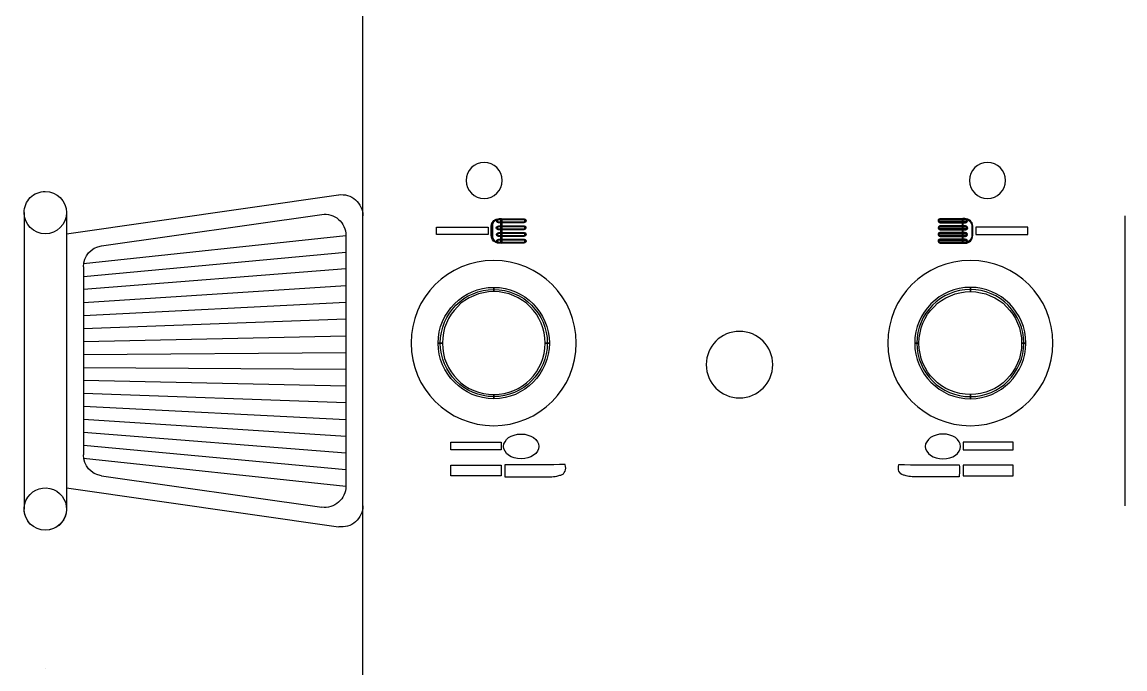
# Model space of a CAD drawing. Header units: millimetres. Extents: x -3817 to 5248, y 289 to 3424.
# Drawn here: x 2127.2 to 2306.2, y 1989.8 to 2094.7 of the extents above; entities that cross this region are included whole.
import ezdxf

# ---------------------------------------------------------------- set-up
doc = ezdxf.new("R2010")
doc.units = ezdxf.units.MM
doc.layers.add('AMENAGEMENT', color=8, linetype='Continuous', lineweight=9)
doc.layers.add('Mobilier', color=8, linetype='Continuous', lineweight=25)

# ---------------------------------------------------------------- blocks, each defined once
blk = doc.blocks.new('salle à manger_01')
at = {"layer": 'Mobilier'}
for p, q in [((17.57, 45.52), (-16.67, 45.52)), ((-97.39, -44.48), (100.45, -44.48)), ((-16.67, -44.48), (17.57, -44.48)), ((-11.04, -77.45), (-14.36, -46.48)), ((15.26, -46.48), (-14.36, -46.48)), ((-9.5, -77.48), (-12.39, -46.48)), ((-7.97, -77.48), (-10.41, -46.48)), ((-6.44, -77.48), (-8.44, -46.48)), ((-4.91, -77.48), (-6.46, -46.48)), ((-3.38, -77.48), (-4.49, -46.48)), ((-1.85, -77.48), (-2.51, -46.48)), ((-0.32, -77.48), (-0.54, -46.48)), ((1.21, -77.48), (1.44, -46.48)), ((2.75, -77.48), (3.41, -46.48)), ((4.28, -77.48), (5.39, -46.48)), ((5.81, -77.48), (7.36, -46.48)), ((7.34, -77.48), (9.34, -46.48)), ((11.31, -46.48), (8.87, -77.48)), ((10.4, -77.48), (13.28, -46.48)), ((11.94, -77.45), (15.26, -46.48)), ((-14.55, -79.48), (-19.14, -47.34)), ((15.45, -79.48), (20.04, -47.34)), ((-13.12, -75.34), (-16.84, -49.34)), ((14.02, -75.34), (17.73, -49.34)), ((11.55, -77.48), (-10.65, -77.48)), ((17.95, -79.48), (-17.05, -79.48)), ((-35.93, -81.98), (-35.93, -81.98)), ((-19.55, -81.98), (-19.55, -81.98)), ((20.45, -81.98), (20.45, -81.98)), ((17.95, -84.48), (-17.05, -84.48))]:
    blk.add_line(p, q, dxfattribs=at)
for points in [[(16.24, 34.04), (16.24, 27.9), (15.35, 27.9), (15.35, 34.04), (16.24, 34.04), (16.24, 34.04)], [(2.55, 33.32), (2.55, 33.32), (1.91, 33.29), (1.33, 33.19), (0.73, 33.06), (0.18, 32.84), (-0.35, 32.59), (-0.85, 32.29), (-1.32, 31.94), (-1.75, 31.54), (-2.15, 31.13), (-2.5, 30.66), (-2.8, 30.16), (-3.05, 29.61), (-3.26, 29.08), (-3.4, 28.48), (-3.5, 27.9), (-3.53, 27.26), (-4.03, 27.26), (-4, 27.93), (-3.9, 28.58), (-3.73, 29.21), (-3.51, 29.81), (-3.23, 30.39), (-2.9, 30.93), (-2.52, 31.43), (-2.08, 31.91), (-1.62, 32.31), (-1.12, 32.69), (-0.58, 33.02), (-0.02, 33.31), (0.6, 33.52), (1.23, 33.69), (1.88, 33.79), (2.55, 33.82), (2.55, 33.82), (2.55, 33.32)], [(2.55, 33.57), (3.19, 33.54), (3.81, 33.44), (4.43, 33.29), (5.01, 33.07), (5.56, 32.81), (6.07, 32.49), (6.56, 32.12), (7.01, 31.73), (7.42, 31.28), (7.79, 30.79), (8.11, 30.28), (8.37, 29.71), (8.59, 29.14), (8.74, 28.53), (8.84, 27.91), (8.87, 27.26), (8.84, 26.61), (8.74, 25.98), (8.59, 25.38), (8.37, 24.8), (8.11, 24.25), (7.79, 23.72), (7.42, 23.24), (7.01, 22.79), (6.56, 22.39), (6.07, 22.02), (5.56, 21.7), (5.01, 21.44), (4.43, 21.22), (3.81, 21.07), (3.19, 20.97), (2.55, 20.94), (1.9, 20.97), (1.28, 21.07), (0.66, 21.22), (0.08, 21.44), (-0.47, 21.7), (-0.98, 22.02), (-1.47, 22.39), (-1.92, 22.79), (-2.33, 23.24), (-2.7, 23.72), (-3.01, 24.25), (-3.28, 24.8), (-3.5, 25.38), (-3.65, 25.98), (-3.75, 26.61), (-3.78, 27.26), (-3.75, 27.91), (-3.65, 28.53), (-3.5, 29.14), (-3.28, 29.71), (-3.01, 30.28), (-2.7, 30.79), (-2.33, 31.28), (-1.92, 31.73), (-1.47, 32.12), (-0.98, 32.49), (-0.47, 32.81), (0.08, 33.07), (0.66, 33.29), (1.28, 33.44), (1.9, 33.54), (2.55, 33.57), (2.55, 33.57)], [(8.62, 27.26), (8.62, 27.26), (8.59, 27.9), (8.49, 28.48), (8.36, 29.08), (8.14, 29.61), (7.89, 30.16), (7.59, 30.66), (7.24, 31.13), (6.84, 31.54), (6.41, 31.94), (5.94, 32.29), (5.44, 32.59), (4.91, 32.84), (4.36, 33.06), (3.76, 33.19), (3.18, 33.29), (2.55, 33.32), (2.55, 33.82), (3.21, 33.79), (3.86, 33.69), (4.49, 33.52), (5.11, 33.31), (5.68, 33.02), (6.21, 32.69), (6.71, 32.31), (7.17, 31.91), (7.61, 31.43), (7.99, 30.93), (8.32, 30.39), (8.6, 29.81), (8.82, 29.21), (8.99, 28.58), (9.09, 27.93), (9.12, 27.26), (9.12, 27.26), (8.62, 27.26)], [(-11.88, 32.33), (-11.88, 26.4), (-13.12, 26.4), (-13.12, 32.33), (-11.88, 32.33), (-11.88, 32.33)], [(-9.17, 32.33), (-9.17, 26.4), (-10.07, 26.4), (-10.07, 32.33), (-9.17, 32.33), (-9.17, 32.33)], [(14.34, 26.65), (14.34, 26.65), (14.36, 26.83), (14.41, 26.99), (14.49, 27.15), (14.59, 27.29), (14.73, 27.39), (14.89, 27.47), (15.07, 27.52), (15.25, 27.54), (15.25, 27.42), (15.07, 27.42), (14.91, 27.37), (14.78, 27.29), (14.67, 27.21), (14.59, 27.1), (14.52, 26.97), (14.46, 26.83), (14.46, 26.65), (14.46, 26.65), (14.46, 26.65), (14.44, 26.61), (14.4, 26.58), (14.36, 26.61), (14.34, 26.65), (14.34, 26.65)], [(14.4, 26.37), (14.5, 26.37), (14.64, 26.37), (14.81, 26.37), (14.99, 26.37), (15.19, 26.37), (15.41, 26.37), (15.63, 26.37), (15.85, 26.37), (16.08, 26.37), (16.28, 26.37), (16.49, 26.37), (16.68, 26.37), (16.85, 26.37), (16.99, 26.37), (17.1, 26.37), (17.18, 26.37), (17.18, 26.6), (17.17, 26.78), (17.13, 26.94), (17.05, 27.1), (16.96, 27.22), (16.85, 27.33), (16.7, 27.42), (16.55, 27.47), (16.37, 27.48), (15.25, 27.48), (15.07, 27.47), (14.9, 27.42), (14.76, 27.34), (14.63, 27.25), (14.54, 27.12), (14.46, 26.98), (14.41, 26.83), (14.4, 26.65), (14.4, 26.37), (14.4, 26.37)], [(15.25, 27.54), (15.25, 27.54), (16.37, 27.54), (16.37, 27.42), (15.25, 27.42), (15.25, 27.42), (15.25, 27.42), (15.21, 27.44), (15.19, 27.48), (15.21, 27.52), (15.25, 27.54), (15.25, 27.54)], [(16.37, 27.54), (16.37, 27.54), (16.55, 27.52), (16.73, 27.47), (16.87, 27.37), (17, 27.26), (17.1, 27.12), (17.18, 26.96), (17.22, 26.78), (17.24, 26.6), (17.11, 26.6), (17.11, 26.78), (17.08, 26.93), (17, 27.07), (16.92, 27.19), (16.82, 27.29), (16.68, 27.37), (16.55, 27.42), (16.37, 27.42), (16.37, 27.42), (16.37, 27.42), (16.33, 27.44), (16.32, 27.48), (16.33, 27.52), (16.37, 27.54), (16.37, 27.54)], [(-9.66, 26.09), (-9.37, 26.06), (-9.1, 25.93), (-8.84, 25.74), (-8.62, 25.49), (-8.44, 25.18), (-8.32, 24.83), (-8.23, 24.44), (-8.2, 24.02), (-8.23, 23.6), (-8.32, 23.21), (-8.44, 22.87), (-8.62, 22.56), (-8.84, 22.3), (-9.1, 22.11), (-9.37, 21.98), (-9.66, 21.94), (-9.96, 21.98), (-10.22, 22.11), (-10.48, 22.3), (-10.7, 22.56), (-10.88, 22.87), (-11.01, 23.21), (-11.1, 23.6), (-11.12, 24.02), (-11.1, 24.44), (-11.01, 24.83), (-10.88, 25.18), (-10.7, 25.49), (-10.48, 25.74), (-10.22, 25.93), (-9.96, 26.06), (-9.66, 26.09), (-9.66, 26.09)], [(-3.53, 27.26), (-3.53, 27.26), (-3.5, 26.63), (-3.4, 26.03), (-3.26, 25.45), (-3.05, 24.9), (-2.8, 24.37), (-2.5, 23.85), (-2.15, 23.38), (-1.75, 22.97), (-1.32, 22.57), (-0.85, 22.22), (-0.35, 21.92), (0.18, 21.67), (0.73, 21.45), (1.33, 21.32), (1.91, 21.22), (2.55, 21.19), (2.55, 20.69), (1.88, 20.72), (1.23, 20.82), (0.6, 20.99), (-0.02, 21.2), (-0.58, 21.49), (-1.12, 21.82), (-1.62, 22.2), (-2.08, 22.6), (-2.52, 23.09), (-2.9, 23.58), (-3.23, 24.13), (-3.51, 24.7), (-3.73, 25.32), (-3.9, 25.93), (-4, 26.6), (-4.03, 27.26), (-4.03, 27.26), (-3.53, 27.26)], [(2.55, 21.19), (2.55, 21.19), (3.18, 21.22), (3.76, 21.32), (4.36, 21.45), (4.91, 21.67), (5.44, 21.92), (5.94, 22.22), (6.41, 22.57), (6.84, 22.97), (7.24, 23.38), (7.59, 23.85), (7.89, 24.37), (8.14, 24.9), (8.36, 25.45), (8.49, 26.03), (8.59, 26.63), (8.62, 27.26), (9.12, 27.26), (9.09, 26.6), (8.99, 25.93), (8.82, 25.32), (8.6, 24.7), (8.32, 24.13), (7.99, 23.58), (7.61, 23.09), (7.17, 22.6), (6.71, 22.2), (6.21, 21.82), (5.68, 21.49), (5.11, 21.2), (4.49, 20.99), (3.86, 20.82), (3.21, 20.72), (2.55, 20.69), (2.55, 20.69), (2.55, 21.19)], [(14.58, 26.8), (14.58, 26.8), (14.5, 26.79), (14.48, 26.75), (14.45, 26.69), (14.46, 26.57), (14.34, 26.57), (14.35, 26.69), (14.37, 26.8), (14.45, 26.89), (14.58, 26.93), (14.58, 26.93), (14.58, 26.93), (14.62, 26.9), (14.64, 26.87), (14.62, 26.83), (14.58, 26.8), (14.58, 26.8)], [(14.4, 26.3), (14.34, 26.37), (14.34, 26.65), (14.46, 26.65), (14.46, 26.37), (14.4, 26.43), (14.46, 26.37), (14.44, 26.33), (14.4, 26.3), (14.36, 26.33), (14.34, 26.37), (14.4, 26.3)], [(14.46, 26.57), (14.46, 26.57), (14.46, 23.81), (14.34, 23.81), (14.34, 26.57), (14.34, 26.57), (14.34, 26.57), (14.36, 26.61), (14.4, 26.62), (14.44, 26.61), (14.46, 26.57), (14.46, 26.57)], [(14.58, 26.87), (14.68, 26.84), (14.73, 26.76), (14.76, 26.66), (14.76, 26.53), (14.76, 23.77), (14.76, 23.65), (14.73, 23.57), (14.68, 23.52), (14.58, 23.51), (14.58, 23.51), (14.48, 23.54), (14.43, 23.6), (14.4, 23.69), (14.4, 23.81), (14.4, 26.57), (14.4, 26.69), (14.43, 26.78), (14.48, 26.84), (14.58, 26.87), (14.58, 26.87), (14.58, 26.87)], [(17.24, 26.37), (17.18, 26.3), (17.1, 26.3), (16.99, 26.3), (16.85, 26.3), (16.68, 26.3), (16.49, 26.3), (16.28, 26.3), (16.08, 26.3), (15.85, 26.3), (15.63, 26.3), (15.41, 26.3), (15.19, 26.3), (14.99, 26.3), (14.81, 26.3), (14.64, 26.3), (14.5, 26.3), (14.4, 26.3), (14.4, 26.43), (14.5, 26.43), (14.64, 26.43), (14.81, 26.43), (14.99, 26.43), (15.19, 26.43), (15.41, 26.43), (15.63, 26.43), (15.85, 26.43), (16.08, 26.43), (16.28, 26.43), (16.49, 26.43), (16.68, 26.43), (16.85, 26.43), (16.99, 26.43), (17.1, 26.43), (17.18, 26.43), (17.11, 26.37), (17.18, 26.43), (17.22, 26.4), (17.24, 26.37), (17.22, 26.33), (17.18, 26.3), (17.24, 26.37)], [(14.69, 26.53), (14.69, 26.53), (14.71, 26.66), (14.68, 26.75), (14.66, 26.79), (14.58, 26.8), (14.58, 26.93), (14.71, 26.89), (14.78, 26.78), (14.81, 26.66), (14.82, 26.53), (14.82, 26.53), (14.82, 26.53), (14.8, 26.49), (14.76, 26.47), (14.72, 26.49), (14.69, 26.53), (14.69, 26.53)], [(14.58, 26.8), (14.58, 26.87), (14.58, 26.87), (14.58, 26.87), (14.58, 26.87), (14.58, 26.93), (14.58, 26.93), (14.62, 26.9), (14.64, 26.87), (14.62, 26.83), (14.58, 26.8), (14.58, 26.8)], [(14.69, 23.77), (14.69, 23.77), (14.69, 26.53), (14.82, 26.53), (14.82, 23.77), (14.82, 23.77), (14.82, 23.77), (14.8, 23.73), (14.76, 23.7), (14.72, 23.73), (14.69, 23.77), (14.69, 23.77)], [(15.36, 26.8), (15.36, 26.8), (15.28, 26.79), (15.26, 26.75), (15.23, 26.69), (15.25, 26.57), (15.12, 26.57), (15.13, 26.69), (15.16, 26.8), (15.23, 26.89), (15.36, 26.93), (15.36, 26.93), (15.36, 26.93), (15.4, 26.9), (15.42, 26.87), (15.4, 26.83), (15.36, 26.8), (15.36, 26.8)], [(15.25, 26.57), (15.25, 26.57), (15.25, 23.81), (15.12, 23.81), (15.12, 26.57), (15.12, 26.57), (15.12, 26.57), (15.14, 26.61), (15.18, 26.62), (15.22, 26.61), (15.25, 26.57), (15.25, 26.57)], [(15.36, 26.87), (15.45, 26.84), (15.51, 26.76), (15.54, 26.66), (15.54, 26.53), (15.54, 23.77), (15.54, 23.65), (15.51, 23.57), (15.45, 23.52), (15.36, 23.51), (15.36, 23.51), (15.26, 23.54), (15.21, 23.6), (15.18, 23.69), (15.18, 23.81), (15.18, 26.57), (15.18, 26.69), (15.21, 26.78), (15.26, 26.84), (15.36, 26.87), (15.36, 26.87), (15.36, 26.87)], [(15.48, 26.53), (15.48, 26.53), (15.49, 26.66), (15.46, 26.74), (15.42, 26.79), (15.36, 26.8), (15.36, 26.93), (15.48, 26.89), (15.57, 26.79), (15.59, 26.66), (15.6, 26.53), (15.6, 26.53), (15.6, 26.53), (15.58, 26.49), (15.54, 26.47), (15.5, 26.49), (15.48, 26.53), (15.48, 26.53)], [(15.36, 26.8), (15.36, 26.87), (15.36, 26.87), (15.36, 26.87), (15.36, 26.87), (15.36, 26.93), (15.36, 26.93), (15.4, 26.9), (15.42, 26.87), (15.4, 26.83), (15.36, 26.8), (15.36, 26.8)], [(15.48, 23.77), (15.48, 23.77), (15.48, 26.53), (15.6, 26.53), (15.6, 23.77), (15.6, 23.77), (15.6, 23.77), (15.58, 23.73), (15.54, 23.7), (15.5, 23.73), (15.48, 23.77), (15.48, 23.77)], [(16.15, 26.83), (16.15, 26.83), (16.08, 26.81), (16.05, 26.78), (16.03, 26.71), (16.04, 26.6), (15.91, 26.6), (15.92, 26.71), (15.95, 26.83), (16.03, 26.92), (16.15, 26.96), (16.15, 26.96), (16.15, 26.96), (16.19, 26.93), (16.22, 26.89), (16.19, 26.85), (16.15, 26.83), (16.15, 26.83)], [(16.04, 26.6), (16.04, 26.6), (16.04, 23.82), (15.91, 23.82), (15.91, 26.6), (15.91, 26.6), (15.91, 26.6), (15.94, 26.64), (15.97, 26.65), (16.01, 26.64), (16.04, 26.6), (16.04, 26.6)], [(16.15, 26.89), (16.24, 26.87), (16.3, 26.78), (16.32, 26.67), (16.32, 26.55), (16.32, 23.78), (16.32, 23.66), (16.3, 23.59), (16.24, 23.54), (16.15, 23.52), (16.15, 23.52), (16.05, 23.55), (16, 23.61), (15.97, 23.7), (15.97, 23.82), (15.97, 26.6), (15.97, 26.71), (16, 26.8), (16.05, 26.87), (16.15, 26.89), (16.15, 26.89), (16.15, 26.89)], [(16.26, 26.55), (16.26, 26.55), (16.27, 26.67), (16.24, 26.76), (16.21, 26.83), (16.15, 26.83), (16.15, 26.96), (16.28, 26.9), (16.35, 26.79), (16.37, 26.67), (16.38, 26.55), (16.38, 26.55), (16.38, 26.55), (16.36, 26.51), (16.32, 26.48), (16.28, 26.51), (16.26, 26.55), (16.26, 26.55)], [(16.15, 26.83), (16.15, 26.89), (16.15, 26.89), (16.15, 26.89), (16.15, 26.89), (16.15, 26.96), (16.15, 26.96), (16.19, 26.93), (16.22, 26.89), (16.19, 26.85), (16.15, 26.83), (16.15, 26.83)], [(16.26, 23.78), (16.26, 23.78), (16.26, 26.55), (16.38, 26.55), (16.38, 23.78), (16.38, 23.78), (16.38, 23.78), (16.36, 23.74), (16.32, 23.72), (16.28, 23.74), (16.26, 23.78), (16.26, 23.78)], [(16.97, 26.8), (16.97, 26.8), (16.9, 26.79), (16.87, 26.75), (16.85, 26.69), (16.86, 26.57), (16.73, 26.57), (16.74, 26.69), (16.77, 26.8), (16.85, 26.89), (16.97, 26.93), (16.97, 26.93), (16.97, 26.93), (17.01, 26.9), (17.04, 26.87), (17.01, 26.83), (16.97, 26.8), (16.97, 26.8)], [(16.86, 26.57), (16.86, 26.57), (16.86, 23.81), (16.73, 23.81), (16.73, 26.57), (16.73, 26.57), (16.73, 26.57), (16.76, 26.61), (16.79, 26.62), (16.83, 26.61), (16.86, 26.57), (16.86, 26.57)], [(16.97, 26.87), (17.08, 26.84), (17.13, 26.76), (17.15, 26.66), (17.15, 26.53), (17.15, 23.77), (17.15, 23.65), (17.13, 23.57), (17.08, 23.52), (16.97, 23.51), (16.97, 23.51), (16.87, 23.54), (16.82, 23.6), (16.79, 23.69), (16.79, 23.81), (16.79, 26.57), (16.79, 26.69), (16.82, 26.78), (16.87, 26.84), (16.97, 26.87), (16.97, 26.87), (16.97, 26.87)], [(17.09, 26.53), (17.09, 26.53), (17.1, 26.66), (17.08, 26.75), (17.05, 26.79), (16.97, 26.8), (16.97, 26.93), (17.1, 26.89), (17.18, 26.78), (17.2, 26.66), (17.22, 26.53), (17.22, 26.53), (17.22, 26.53), (17.19, 26.49), (17.15, 26.47), (17.11, 26.49), (17.09, 26.53), (17.09, 26.53)], [(16.97, 26.8), (16.97, 26.87), (16.97, 26.87), (16.97, 26.87), (16.97, 26.87), (16.97, 26.93), (16.97, 26.93), (17.01, 26.9), (17.04, 26.87), (17.01, 26.83), (16.97, 26.8), (16.97, 26.8)], [(17.09, 23.77), (17.09, 23.77), (17.09, 26.53), (17.22, 26.53), (17.22, 23.77), (17.22, 23.77), (17.22, 23.77), (17.19, 23.73), (17.15, 23.7), (17.11, 23.73), (17.09, 23.77), (17.09, 23.77)], [(17.24, 26.6), (17.24, 26.6), (17.24, 26.37), (17.11, 26.37), (17.11, 26.6), (17.11, 26.6), (17.11, 26.6), (17.14, 26.64), (17.18, 26.65), (17.22, 26.64), (17.24, 26.6), (17.24, 26.6)], [(-13.04, 19.35), (-12.98, 19.18), (-12.88, 19.04), (-12.75, 18.92), (-12.59, 18.83), (-12.41, 18.77), (-12.22, 18.76), (-12.02, 18.77), (-11.8, 18.82), (-11.81, 19.5), (-11.83, 20.18), (-11.84, 20.91), (-11.85, 21.69), (-11.85, 22.56), (-11.85, 23.96), (-11.85, 25.29), (-11.85, 25.95), (-12.06, 25.97), (-12.26, 25.97), (-12.47, 25.97), (-12.66, 25.97), (-12.84, 25.97), (-13, 25.95), (-13.14, 25.95), (-13.26, 25.95), (-13.25, 25.44), (-13.23, 24.93), (-13.23, 24.44), (-13.25, 24.02), (-13.25, 23.32), (-13.25, 22.27), (-13.26, 21.24), (-13.26, 20.64), (-13.25, 20.41), (-13.22, 20.19), (-13.2, 20), (-13.17, 19.83), (-13.13, 19.69), (-13.09, 19.56), (-13.07, 19.46), (-13.04, 19.35), (-13.04, 19.35)], [(14.46, 23.81), (14.46, 23.81), (14.45, 23.69), (14.48, 23.63), (14.5, 23.59), (14.58, 23.57), (14.58, 23.45), (14.45, 23.49), (14.37, 23.57), (14.35, 23.69), (14.34, 23.81), (14.34, 23.81), (14.34, 23.81), (14.36, 23.84), (14.4, 23.86), (14.44, 23.84), (14.46, 23.81), (14.46, 23.81)], [(14.58, 23.57), (14.58, 23.57), (14.67, 23.57), (14.68, 23.6), (14.71, 23.65), (14.69, 23.77), (14.82, 23.77), (14.81, 23.65), (14.78, 23.55), (14.69, 23.47), (14.58, 23.45), (14.58, 23.45), (14.58, 23.45), (14.54, 23.47), (14.53, 23.51), (14.54, 23.55), (14.58, 23.57), (14.58, 23.57)], [(14.58, 23.57), (14.58, 23.51), (14.58, 23.51), (14.58, 23.51), (14.58, 23.51), (14.58, 23.45), (14.58, 23.45), (14.54, 23.47), (14.53, 23.51), (14.54, 23.55), (14.58, 23.57), (14.58, 23.57)], [(15.25, 23.81), (15.25, 23.81), (15.23, 23.69), (15.26, 23.63), (15.28, 23.59), (15.36, 23.57), (15.36, 23.45), (15.23, 23.49), (15.16, 23.57), (15.13, 23.69), (15.12, 23.81), (15.12, 23.81), (15.12, 23.81), (15.14, 23.84), (15.18, 23.86), (15.22, 23.84), (15.25, 23.81), (15.25, 23.81)], [(15.36, 23.57), (15.36, 23.57), (15.44, 23.57), (15.46, 23.6), (15.49, 23.65), (15.48, 23.77), (15.6, 23.77), (15.59, 23.65), (15.57, 23.55), (15.46, 23.47), (15.36, 23.45), (15.36, 23.45), (15.36, 23.45), (15.32, 23.47), (15.31, 23.51), (15.32, 23.55), (15.36, 23.57), (15.36, 23.57)], [(15.36, 23.57), (15.36, 23.51), (15.36, 23.51), (15.36, 23.51), (15.36, 23.51), (15.36, 23.45), (15.36, 23.45), (15.32, 23.47), (15.31, 23.51), (15.32, 23.55), (15.36, 23.57), (15.36, 23.57)], [(16.04, 23.82), (16.04, 23.82), (16.03, 23.7), (16.05, 23.64), (16.08, 23.6), (16.15, 23.59), (16.15, 23.46), (16.03, 23.5), (15.95, 23.59), (15.92, 23.7), (15.91, 23.82), (15.91, 23.82), (15.91, 23.82), (15.94, 23.86), (15.97, 23.87), (16.01, 23.86), (16.04, 23.82), (16.04, 23.82)], [(16.15, 23.59), (16.15, 23.59), (16.22, 23.59), (16.24, 23.61), (16.27, 23.66), (16.26, 23.78), (16.38, 23.78), (16.37, 23.66), (16.35, 23.56), (16.27, 23.49), (16.15, 23.46), (16.15, 23.46), (16.15, 23.46), (16.12, 23.49), (16.1, 23.52), (16.12, 23.56), (16.15, 23.59), (16.15, 23.59)], [(16.15, 23.59), (16.15, 23.52), (16.15, 23.52), (16.15, 23.52), (16.15, 23.52), (16.15, 23.46), (16.15, 23.46), (16.12, 23.49), (16.1, 23.52), (16.12, 23.56), (16.15, 23.59), (16.15, 23.59)], [(16.86, 23.81), (16.86, 23.81), (16.85, 23.69), (16.87, 23.63), (16.9, 23.59), (16.97, 23.57), (16.97, 23.45), (16.85, 23.49), (16.77, 23.57), (16.74, 23.69), (16.73, 23.81), (16.73, 23.81), (16.73, 23.81), (16.76, 23.84), (16.79, 23.86), (16.83, 23.84), (16.86, 23.81), (16.86, 23.81)], [(16.97, 23.57), (16.97, 23.57), (17.06, 23.57), (17.08, 23.6), (17.1, 23.65), (17.09, 23.77), (17.22, 23.77), (17.2, 23.65), (17.18, 23.55), (17.09, 23.47), (16.97, 23.45), (16.97, 23.45), (16.97, 23.45), (16.94, 23.47), (16.92, 23.51), (16.94, 23.55), (16.97, 23.57), (16.97, 23.57)], [(16.97, 23.57), (16.97, 23.51), (16.97, 23.51), (16.97, 23.51), (16.97, 23.51), (16.97, 23.45), (16.97, 23.45), (16.94, 23.47), (16.92, 23.51), (16.94, 23.55), (16.97, 23.57), (16.97, 23.57)], [(-13.04, -21.11), (-12.98, -20.94), (-12.88, -20.8), (-12.75, -20.69), (-12.59, -20.6), (-12.41, -20.53), (-12.22, -20.52), (-12.02, -20.53), (-11.8, -20.58), (-11.81, -21.26), (-11.83, -21.94), (-11.84, -22.67), (-11.85, -23.45), (-11.85, -24.32), (-11.85, -25.72), (-11.85, -27.05), (-11.85, -27.72), (-12.06, -27.73), (-12.26, -27.73), (-12.47, -27.73), (-12.66, -27.73), (-12.84, -27.73), (-13, -27.72), (-13.14, -27.72), (-13.26, -27.72), (-13.25, -27.2), (-13.23, -26.69), (-13.23, -26.2), (-13.25, -25.78), (-13.25, -25.08), (-13.25, -24.03), (-13.26, -23), (-13.26, -22.4), (-13.25, -22.17), (-13.22, -21.95), (-13.2, -21.76), (-13.17, -21.59), (-13.13, -21.45), (-13.09, -21.33), (-13.07, -21.22), (-13.04, -21.11), (-13.04, -21.11)], [(-3.53, -29.03), (-3.53, -29.03), (-3.5, -28.39), (-3.4, -27.79), (-3.26, -27.21), (-3.05, -26.66), (-2.8, -26.13), (-2.5, -25.61), (-2.15, -25.15), (-1.75, -24.73), (-1.32, -24.33), (-0.85, -23.98), (-0.35, -23.68), (0.18, -23.43), (0.73, -23.22), (1.33, -23.08), (1.91, -22.98), (2.55, -22.95), (2.55, -22.45), (1.88, -22.48), (1.23, -22.58), (0.6, -22.75), (-0.02, -22.97), (-0.58, -23.25), (-1.12, -23.58), (-1.62, -23.97), (-2.08, -24.37), (-2.52, -24.85), (-2.9, -25.35), (-3.23, -25.9), (-3.51, -26.46), (-3.73, -27.08), (-3.9, -27.69), (-4, -28.36), (-4.03, -29.03), (-4.03, -29.03), (-3.53, -29.03)], [(2.55, -35.34), (3.19, -35.3), (3.81, -35.2), (4.43, -35.05), (5.01, -34.84), (5.56, -34.57), (6.07, -34.25), (6.56, -33.89), (7.01, -33.49), (7.42, -33.04), (7.79, -32.56), (8.11, -32.04), (8.37, -31.47), (8.59, -30.91), (8.74, -30.29), (8.84, -29.68), (8.87, -29.03), (8.84, -28.38), (8.74, -27.74), (8.59, -27.15), (8.37, -26.56), (8.11, -26.01), (7.79, -25.48), (7.42, -25), (7.01, -24.55), (6.56, -24.15), (6.07, -23.78), (5.56, -23.47), (5.01, -23.2), (4.43, -22.98), (3.81, -22.83), (3.19, -22.73), (2.55, -22.7), (1.9, -22.73), (1.28, -22.83), (0.66, -22.98), (0.08, -23.2), (-0.47, -23.47), (-0.98, -23.78), (-1.47, -24.15), (-1.92, -24.55), (-2.33, -25), (-2.7, -25.48), (-3.01, -26.01), (-3.28, -26.56), (-3.5, -27.15), (-3.65, -27.74), (-3.75, -28.38), (-3.78, -29.03), (-3.75, -29.68), (-3.65, -30.29), (-3.5, -30.91), (-3.28, -31.47), (-3.01, -32.04), (-2.7, -32.56), (-2.33, -33.04), (-1.92, -33.49), (-1.47, -33.89), (-0.98, -34.25), (-0.47, -34.57), (0.08, -34.84), (0.66, -35.05), (1.28, -35.2), (1.9, -35.3), (2.55, -35.34), (2.55, -35.34)], [(2.55, -22.95), (2.55, -22.95), (3.18, -22.98), (3.76, -23.08), (4.36, -23.22), (4.91, -23.43), (5.44, -23.68), (5.94, -23.98), (6.41, -24.33), (6.84, -24.73), (7.24, -25.15), (7.59, -25.61), (7.89, -26.13), (8.14, -26.66), (8.36, -27.21), (8.49, -27.79), (8.59, -28.39), (8.62, -29.03), (9.12, -29.03), (9.09, -28.36), (8.99, -27.69), (8.82, -27.08), (8.6, -26.46), (8.32, -25.9), (7.99, -25.35), (7.61, -24.85), (7.17, -24.37), (6.71, -23.97), (6.21, -23.58), (5.68, -23.25), (5.11, -22.97), (4.49, -22.75), (3.86, -22.58), (3.21, -22.48), (2.55, -22.45), (2.55, -22.45), (2.55, -22.95)], [(-9.66, -27.86), (-9.37, -27.82), (-9.1, -27.69), (-8.84, -27.5), (-8.62, -27.26), (-8.44, -26.95), (-8.32, -26.59), (-8.23, -26.2), (-8.2, -25.78), (-8.23, -25.36), (-8.32, -24.98), (-8.44, -24.63), (-8.62, -24.32), (-8.84, -24.07), (-9.1, -23.87), (-9.37, -23.75), (-9.66, -23.71), (-9.96, -23.75), (-10.22, -23.87), (-10.48, -24.07), (-10.7, -24.32), (-10.88, -24.63), (-11.01, -24.98), (-11.1, -25.36), (-11.12, -25.78), (-11.1, -26.2), (-11.01, -26.59), (-10.88, -26.95), (-10.7, -27.26), (-10.48, -27.5), (-10.22, -27.69), (-9.96, -27.82), (-9.66, -27.86), (-9.66, -27.86)], [(14.46, -25.57), (14.46, -25.57), (14.45, -25.45), (14.48, -25.39), (14.5, -25.35), (14.58, -25.34), (14.58, -25.21), (14.45, -25.25), (14.37, -25.34), (14.35, -25.45), (14.34, -25.57), (14.34, -25.57), (14.34, -25.57), (14.36, -25.61), (14.4, -25.62), (14.44, -25.61), (14.46, -25.57), (14.46, -25.57)], [(14.46, -28.33), (14.46, -28.33), (14.46, -25.57), (14.34, -25.57), (14.34, -28.33), (14.34, -28.33), (14.34, -28.33), (14.36, -28.37), (14.4, -28.39), (14.44, -28.37), (14.46, -28.33), (14.46, -28.33)], [(14.58, -28.63), (14.68, -28.6), (14.73, -28.53), (14.76, -28.42), (14.76, -28.3), (14.76, -25.53), (14.76, -25.41), (14.73, -25.34), (14.68, -25.29), (14.58, -25.27), (14.58, -25.27), (14.48, -25.3), (14.43, -25.36), (14.4, -25.45), (14.4, -25.57), (14.4, -28.33), (14.4, -28.45), (14.43, -28.54), (14.48, -28.6), (14.58, -28.63), (14.58, -28.63), (14.58, -28.63)], [(14.58, -25.34), (14.58, -25.34), (14.67, -25.34), (14.68, -25.36), (14.71, -25.41), (14.69, -25.53), (14.82, -25.53), (14.81, -25.41), (14.78, -25.31), (14.69, -25.24), (14.58, -25.21), (14.58, -25.21), (14.58, -25.21), (14.54, -25.24), (14.53, -25.27), (14.54, -25.31), (14.58, -25.34), (14.58, -25.34)], [(14.58, -25.34), (14.58, -25.27), (14.58, -25.27), (14.58, -25.27), (14.58, -25.27), (14.58, -25.21), (14.58, -25.21), (14.54, -25.24), (14.53, -25.27), (14.54, -25.31), (14.58, -25.34), (14.58, -25.34)], [(14.69, -25.53), (14.69, -25.53), (14.69, -28.3), (14.82, -28.3), (14.82, -25.53), (14.82, -25.53), (14.82, -25.53), (14.8, -25.49), (14.76, -25.47), (14.72, -25.49), (14.69, -25.53), (14.69, -25.53)], [(15.25, -25.57), (15.25, -25.57), (15.23, -25.45), (15.26, -25.39), (15.28, -25.35), (15.36, -25.34), (15.36, -25.21), (15.23, -25.25), (15.16, -25.34), (15.13, -25.45), (15.12, -25.57), (15.12, -25.57), (15.12, -25.57), (15.14, -25.61), (15.18, -25.62), (15.22, -25.61), (15.25, -25.57), (15.25, -25.57)], [(15.25, -28.33), (15.25, -28.33), (15.25, -25.57), (15.12, -25.57), (15.12, -28.33), (15.12, -28.33), (15.12, -28.33), (15.14, -28.37), (15.18, -28.39), (15.22, -28.37), (15.25, -28.33), (15.25, -28.33)], [(15.36, -28.63), (15.45, -28.6), (15.51, -28.53), (15.54, -28.42), (15.54, -28.3), (15.54, -25.53), (15.54, -25.41), (15.51, -25.34), (15.45, -25.29), (15.36, -25.27), (15.36, -25.27), (15.26, -25.3), (15.21, -25.36), (15.18, -25.45), (15.18, -25.57), (15.18, -28.33), (15.18, -28.45), (15.21, -28.54), (15.26, -28.6), (15.36, -28.63), (15.36, -28.63), (15.36, -28.63)], [(15.36, -25.34), (15.36, -25.34), (15.44, -25.34), (15.46, -25.36), (15.49, -25.41), (15.48, -25.53), (15.6, -25.53), (15.59, -25.41), (15.57, -25.31), (15.46, -25.24), (15.36, -25.21), (15.36, -25.21), (15.36, -25.21), (15.32, -25.24), (15.31, -25.27), (15.32, -25.31), (15.36, -25.34), (15.36, -25.34)], [(15.36, -25.34), (15.36, -25.27), (15.36, -25.27), (15.36, -25.27), (15.36, -25.27), (15.36, -25.21), (15.36, -25.21), (15.32, -25.24), (15.31, -25.27), (15.32, -25.31), (15.36, -25.34), (15.36, -25.34)], [(15.48, -25.53), (15.48, -25.53), (15.48, -28.3), (15.6, -28.3), (15.6, -25.53), (15.6, -25.53), (15.6, -25.53), (15.58, -25.49), (15.54, -25.47), (15.5, -25.49), (15.48, -25.53), (15.48, -25.53)], [(16.04, -25.58), (16.04, -25.58), (16.03, -25.47), (16.05, -25.4), (16.08, -25.36), (16.15, -25.35), (16.15, -25.22), (16.03, -25.26), (15.95, -25.35), (15.92, -25.47), (15.91, -25.58), (15.91, -25.58), (15.91, -25.58), (15.94, -25.62), (15.97, -25.63), (16.01, -25.62), (16.04, -25.58), (16.04, -25.58)], [(16.04, -28.36), (16.04, -28.36), (16.04, -25.58), (15.91, -25.58), (15.91, -28.36), (15.91, -28.36), (15.91, -28.36), (15.94, -28.4), (15.97, -28.41), (16.01, -28.4), (16.04, -28.36), (16.04, -28.36)], [(16.15, -28.65), (16.24, -28.63), (16.3, -28.54), (16.32, -28.44), (16.32, -28.31), (16.32, -25.54), (16.32, -25.43), (16.3, -25.35), (16.24, -25.3), (16.15, -25.29), (16.15, -25.29), (16.05, -25.31), (16, -25.38), (15.97, -25.47), (15.97, -25.58), (15.97, -28.36), (15.97, -28.48), (16, -28.56), (16.05, -28.63), (16.15, -28.65), (16.15, -28.65), (16.15, -28.65)], [(16.15, -25.35), (16.15, -25.35), (16.22, -25.35), (16.24, -25.38), (16.27, -25.43), (16.26, -25.54), (16.38, -25.54), (16.37, -25.43), (16.35, -25.32), (16.27, -25.25), (16.15, -25.22), (16.15, -25.22), (16.15, -25.22), (16.12, -25.25), (16.1, -25.29), (16.12, -25.32), (16.15, -25.35), (16.15, -25.35)], [(16.15, -25.35), (16.15, -25.29), (16.15, -25.29), (16.15, -25.29), (16.15, -25.29), (16.15, -25.22), (16.15, -25.22), (16.12, -25.25), (16.1, -25.29), (16.12, -25.32), (16.15, -25.35), (16.15, -25.35)], [(16.26, -25.54), (16.26, -25.54), (16.26, -28.31), (16.38, -28.31), (16.38, -25.54), (16.38, -25.54), (16.38, -25.54), (16.36, -25.5), (16.32, -25.48), (16.28, -25.5), (16.26, -25.54), (16.26, -25.54)], [(16.86, -25.57), (16.86, -25.57), (16.85, -25.45), (16.87, -25.39), (16.9, -25.35), (16.97, -25.34), (16.97, -25.21), (16.85, -25.25), (16.77, -25.34), (16.74, -25.45), (16.73, -25.57), (16.73, -25.57), (16.73, -25.57), (16.76, -25.61), (16.79, -25.62), (16.83, -25.61), (16.86, -25.57), (16.86, -25.57)], [(16.86, -28.33), (16.86, -28.33), (16.86, -25.57), (16.73, -25.57), (16.73, -28.33), (16.73, -28.33), (16.73, -28.33), (16.76, -28.37), (16.79, -28.39), (16.83, -28.37), (16.86, -28.33), (16.86, -28.33)], [(16.97, -28.63), (17.08, -28.6), (17.13, -28.53), (17.15, -28.42), (17.15, -28.3), (17.15, -25.53), (17.15, -25.41), (17.13, -25.34), (17.08, -25.29), (16.97, -25.27), (16.97, -25.27), (16.87, -25.3), (16.82, -25.36), (16.79, -25.45), (16.79, -25.57), (16.79, -28.33), (16.79, -28.45), (16.82, -28.54), (16.87, -28.6), (16.97, -28.63), (16.97, -28.63), (16.97, -28.63)], [(16.97, -25.34), (16.97, -25.34), (17.06, -25.34), (17.08, -25.36), (17.1, -25.41), (17.09, -25.53), (17.22, -25.53), (17.2, -25.41), (17.18, -25.31), (17.09, -25.24), (16.97, -25.21), (16.97, -25.21), (16.97, -25.21), (16.94, -25.24), (16.92, -25.27), (16.94, -25.31), (16.97, -25.34), (16.97, -25.34)], [(16.97, -25.34), (16.97, -25.27), (16.97, -25.27), (16.97, -25.27), (16.97, -25.27), (16.97, -25.21), (16.97, -25.21), (16.94, -25.24), (16.92, -25.27), (16.94, -25.31), (16.97, -25.34), (16.97, -25.34)], [(17.09, -25.53), (17.09, -25.53), (17.09, -28.3), (17.22, -28.3), (17.22, -25.53), (17.22, -25.53), (17.22, -25.53), (17.19, -25.49), (17.15, -25.47), (17.11, -25.49), (17.09, -25.53), (17.09, -25.53)], [(-11.88, -34.09), (-11.88, -28.16), (-13.12, -28.16), (-13.12, -34.09), (-11.88, -34.09), (-11.88, -34.09)], [(-9.17, -34.09), (-9.17, -28.16), (-10.07, -28.16), (-10.07, -34.09), (-9.17, -34.09), (-9.17, -34.09)], [(14.4, -28.07), (14.34, -28.13), (14.34, -28.41), (14.46, -28.41), (14.46, -28.13), (14.4, -28.19), (14.46, -28.13), (14.44, -28.09), (14.4, -28.07), (14.36, -28.09), (14.34, -28.13), (14.4, -28.07)], [(14.58, -28.56), (14.58, -28.56), (14.5, -28.55), (14.48, -28.51), (14.45, -28.45), (14.46, -28.33), (14.34, -28.33), (14.35, -28.45), (14.37, -28.56), (14.45, -28.65), (14.58, -28.69), (14.58, -28.69), (14.58, -28.69), (14.62, -28.67), (14.64, -28.63), (14.62, -28.59), (14.58, -28.56), (14.58, -28.56)], [(14.34, -28.41), (14.34, -28.41), (14.36, -28.59), (14.41, -28.76), (14.49, -28.91), (14.59, -29.05), (14.73, -29.15), (14.89, -29.23), (15.07, -29.28), (15.25, -29.31), (15.25, -29.18), (15.07, -29.18), (14.91, -29.13), (14.78, -29.05), (14.67, -28.97), (14.59, -28.86), (14.52, -28.73), (14.46, -28.59), (14.46, -28.41), (14.46, -28.41), (14.46, -28.41), (14.44, -28.37), (14.4, -28.35), (14.36, -28.37), (14.34, -28.41), (14.34, -28.41)], [(17.24, -28.13), (17.18, -28.07), (17.1, -28.07), (16.99, -28.07), (16.85, -28.07), (16.68, -28.07), (16.49, -28.07), (16.28, -28.07), (16.08, -28.07), (15.85, -28.07), (15.63, -28.07), (15.41, -28.07), (15.19, -28.07), (14.99, -28.07), (14.81, -28.07), (14.64, -28.07), (14.5, -28.07), (14.4, -28.07), (14.4, -28.19), (14.5, -28.19), (14.64, -28.19), (14.81, -28.19), (14.99, -28.19), (15.19, -28.19), (15.41, -28.19), (15.63, -28.19), (15.85, -28.19), (16.08, -28.19), (16.28, -28.19), (16.49, -28.19), (16.68, -28.19), (16.85, -28.19), (16.99, -28.19), (17.1, -28.19), (17.18, -28.19), (17.11, -28.13), (17.18, -28.19), (17.22, -28.17), (17.24, -28.13), (17.22, -28.09), (17.18, -28.07), (17.24, -28.13)], [(14.4, -28.13), (14.5, -28.13), (14.64, -28.13), (14.81, -28.13), (14.99, -28.13), (15.19, -28.13), (15.41, -28.13), (15.63, -28.13), (15.85, -28.13), (16.08, -28.13), (16.28, -28.13), (16.49, -28.13), (16.68, -28.13), (16.85, -28.13), (16.99, -28.13), (17.1, -28.13), (17.18, -28.13), (17.18, -28.36), (17.17, -28.54), (17.13, -28.71), (17.05, -28.86), (16.96, -28.99), (16.85, -29.09), (16.7, -29.18), (16.55, -29.23), (16.37, -29.24), (15.25, -29.24), (15.07, -29.23), (14.9, -29.18), (14.76, -29.1), (14.63, -29.01), (14.54, -28.88), (14.46, -28.74), (14.41, -28.59), (14.4, -28.41), (14.4, -28.13), (14.4, -28.13)], [(14.69, -28.3), (14.69, -28.3), (14.71, -28.42), (14.68, -28.51), (14.66, -28.55), (14.58, -28.56), (14.58, -28.69), (14.71, -28.65), (14.78, -28.54), (14.81, -28.42), (14.82, -28.3), (14.82, -28.3), (14.82, -28.3), (14.8, -28.26), (14.76, -28.23), (14.72, -28.26), (14.69, -28.3), (14.69, -28.3)], [(14.58, -28.56), (14.58, -28.63), (14.58, -28.63), (14.58, -28.63), (14.58, -28.63), (14.58, -28.69), (14.58, -28.69), (14.62, -28.67), (14.64, -28.63), (14.62, -28.59), (14.58, -28.56), (14.58, -28.56)], [(15.36, -28.56), (15.36, -28.56), (15.28, -28.55), (15.26, -28.51), (15.23, -28.45), (15.25, -28.33), (15.12, -28.33), (15.13, -28.45), (15.16, -28.56), (15.23, -28.65), (15.36, -28.69), (15.36, -28.69), (15.36, -28.69), (15.4, -28.67), (15.42, -28.63), (15.4, -28.59), (15.36, -28.56), (15.36, -28.56)], [(15.48, -28.3), (15.48, -28.3), (15.49, -28.42), (15.46, -28.5), (15.42, -28.55), (15.36, -28.56), (15.36, -28.69), (15.48, -28.65), (15.57, -28.55), (15.59, -28.42), (15.6, -28.3), (15.6, -28.3), (15.6, -28.3), (15.58, -28.26), (15.54, -28.23), (15.5, -28.26), (15.48, -28.3), (15.48, -28.3)], [(15.36, -28.56), (15.36, -28.63), (15.36, -28.63), (15.36, -28.63), (15.36, -28.63), (15.36, -28.69), (15.36, -28.69), (15.4, -28.67), (15.42, -28.63), (15.4, -28.59), (15.36, -28.56), (15.36, -28.56)], [(16.15, -28.59), (16.15, -28.59), (16.08, -28.58), (16.05, -28.54), (16.03, -28.48), (16.04, -28.36), (15.91, -28.36), (15.92, -28.48), (15.95, -28.59), (16.03, -28.68), (16.15, -28.72), (16.15, -28.72), (16.15, -28.72), (16.19, -28.69), (16.22, -28.65), (16.19, -28.62), (16.15, -28.59), (16.15, -28.59)], [(16.26, -28.31), (16.26, -28.31), (16.27, -28.44), (16.24, -28.53), (16.21, -28.59), (16.15, -28.59), (16.15, -28.72), (16.28, -28.67), (16.35, -28.55), (16.37, -28.44), (16.38, -28.31), (16.38, -28.31), (16.38, -28.31), (16.36, -28.27), (16.32, -28.24), (16.28, -28.27), (16.26, -28.31), (16.26, -28.31)], [(16.15, -28.59), (16.15, -28.65), (16.15, -28.65), (16.15, -28.65), (16.15, -28.65), (16.15, -28.72), (16.15, -28.72), (16.19, -28.69), (16.22, -28.65), (16.19, -28.62), (16.15, -28.59), (16.15, -28.59)], [(16.37, -29.31), (16.37, -29.31), (16.55, -29.28), (16.73, -29.23), (16.87, -29.13), (17, -29.03), (17.1, -28.88), (17.18, -28.72), (17.22, -28.54), (17.24, -28.36), (17.11, -28.36), (17.11, -28.54), (17.08, -28.69), (17, -28.83), (16.92, -28.95), (16.82, -29.05), (16.68, -29.13), (16.55, -29.18), (16.37, -29.18), (16.37, -29.18), (16.37, -29.18), (16.33, -29.2), (16.32, -29.24), (16.33, -29.28), (16.37, -29.31), (16.37, -29.31)], [(16.97, -28.56), (16.97, -28.56), (16.9, -28.55), (16.87, -28.51), (16.85, -28.45), (16.86, -28.33), (16.73, -28.33), (16.74, -28.45), (16.77, -28.56), (16.85, -28.65), (16.97, -28.69), (16.97, -28.69), (16.97, -28.69), (17.01, -28.67), (17.04, -28.63), (17.01, -28.59), (16.97, -28.56), (16.97, -28.56)], [(17.09, -28.3), (17.09, -28.3), (17.1, -28.42), (17.08, -28.51), (17.05, -28.55), (16.97, -28.56), (16.97, -28.69), (17.1, -28.65), (17.18, -28.54), (17.2, -28.42), (17.22, -28.3), (17.22, -28.3), (17.22, -28.3), (17.19, -28.26), (17.15, -28.23), (17.11, -28.26), (17.09, -28.3), (17.09, -28.3)], [(16.97, -28.56), (16.97, -28.63), (16.97, -28.63), (16.97, -28.63), (16.97, -28.63), (16.97, -28.69), (16.97, -28.69), (17.01, -28.67), (17.04, -28.63), (17.01, -28.59), (16.97, -28.56), (16.97, -28.56)], [(17.24, -28.36), (17.24, -28.36), (17.24, -28.13), (17.11, -28.13), (17.11, -28.36), (17.11, -28.36), (17.11, -28.36), (17.14, -28.4), (17.18, -28.41), (17.22, -28.4), (17.24, -28.36), (17.24, -28.36)], [(2.55, -35.09), (2.55, -35.09), (1.91, -35.05), (1.33, -34.95), (0.73, -34.82), (0.18, -34.6), (-0.35, -34.35), (-0.85, -34.05), (-1.32, -33.7), (-1.75, -33.31), (-2.15, -32.89), (-2.5, -32.42), (-2.8, -31.92), (-3.05, -31.37), (-3.26, -30.84), (-3.4, -30.24), (-3.5, -29.66), (-3.53, -29.03), (-4.03, -29.03), (-4, -29.69), (-3.9, -30.34), (-3.73, -30.97), (-3.51, -31.57), (-3.23, -32.16), (-2.9, -32.69), (-2.52, -33.19), (-2.08, -33.67), (-1.62, -34.07), (-1.12, -34.45), (-0.58, -34.79), (-0.02, -35.07), (0.6, -35.29), (1.23, -35.45), (1.88, -35.55), (2.55, -35.59), (2.55, -35.59), (2.55, -35.09)], [(8.62, -29.03), (8.62, -29.03), (8.59, -29.66), (8.49, -30.24), (8.36, -30.84), (8.14, -31.37), (7.89, -31.92), (7.59, -32.42), (7.24, -32.89), (6.84, -33.31), (6.41, -33.7), (5.94, -34.05), (5.44, -34.35), (4.91, -34.6), (4.36, -34.82), (3.76, -34.95), (3.18, -35.05), (2.55, -35.09), (2.55, -35.59), (3.21, -35.55), (3.86, -35.45), (4.49, -35.29), (5.11, -35.07), (5.68, -34.79), (6.21, -34.45), (6.71, -34.07), (7.17, -33.67), (7.61, -33.19), (7.99, -32.69), (8.32, -32.16), (8.6, -31.57), (8.82, -30.97), (8.99, -30.34), (9.09, -29.69), (9.12, -29.03), (9.12, -29.03), (8.62, -29.03)], [(15.25, -29.31), (15.25, -29.31), (16.37, -29.31), (16.37, -29.18), (15.25, -29.18), (15.25, -29.18), (15.25, -29.18), (15.21, -29.2), (15.19, -29.24), (15.21, -29.28), (15.25, -29.31), (15.25, -29.31)], [(16.24, -35.8), (16.24, -29.67), (15.35, -29.67), (15.35, -35.8), (16.24, -35.8), (16.24, -35.8)]]:
    blk.add_lwpolyline(points, dxfattribs=at)
for centre, radius in [((2.55, 27.26), 9.76), ((21.75, 29.29), 2.13), ((0, 0), 3.93), ((2.55, -29.03), 9.76), ((21.75, -30.15), 2.13)]:
    blk.add_circle(centre, radius, dxfattribs=at)
for centre, start, end in [((-16.67, -46.98), 90, 188.1301), ((17.57, -46.98), 351.8699, 90), ((-14.36, -48.98), 90, 188.1301), ((15.26, -48.98), 351.8699, 90), ((-10.65, -74.98), 188.1301, 270), ((11.55, -74.98), 270, 351.8699), ((-17.05, -81.98), 225, 180), ((-17.05, -81.98), 90, 180), ((17.95, -81.98), 0, 270), ((17.95, -81.98), 0, 90), ((-17.05, -81.98), 180, 270), ((17.95, -81.98), 270, 0)]:
    blk.add_arc(centre, 2.5, start, end, dxfattribs=at)

msp = doc.modelspace()

# ---------------------------------------------------------------- block references
at = {"layer": 'AMENAGEMENT', "xscale": -1.37376, "yscale": 1.37376, "zscale": 1.37376, "rotation": 270}
msp.add_blockref('salle à manger_01', (2243.629, 2039.171, 29.101), dxfattribs=at)

doc.saveas('drawing.dxf')
